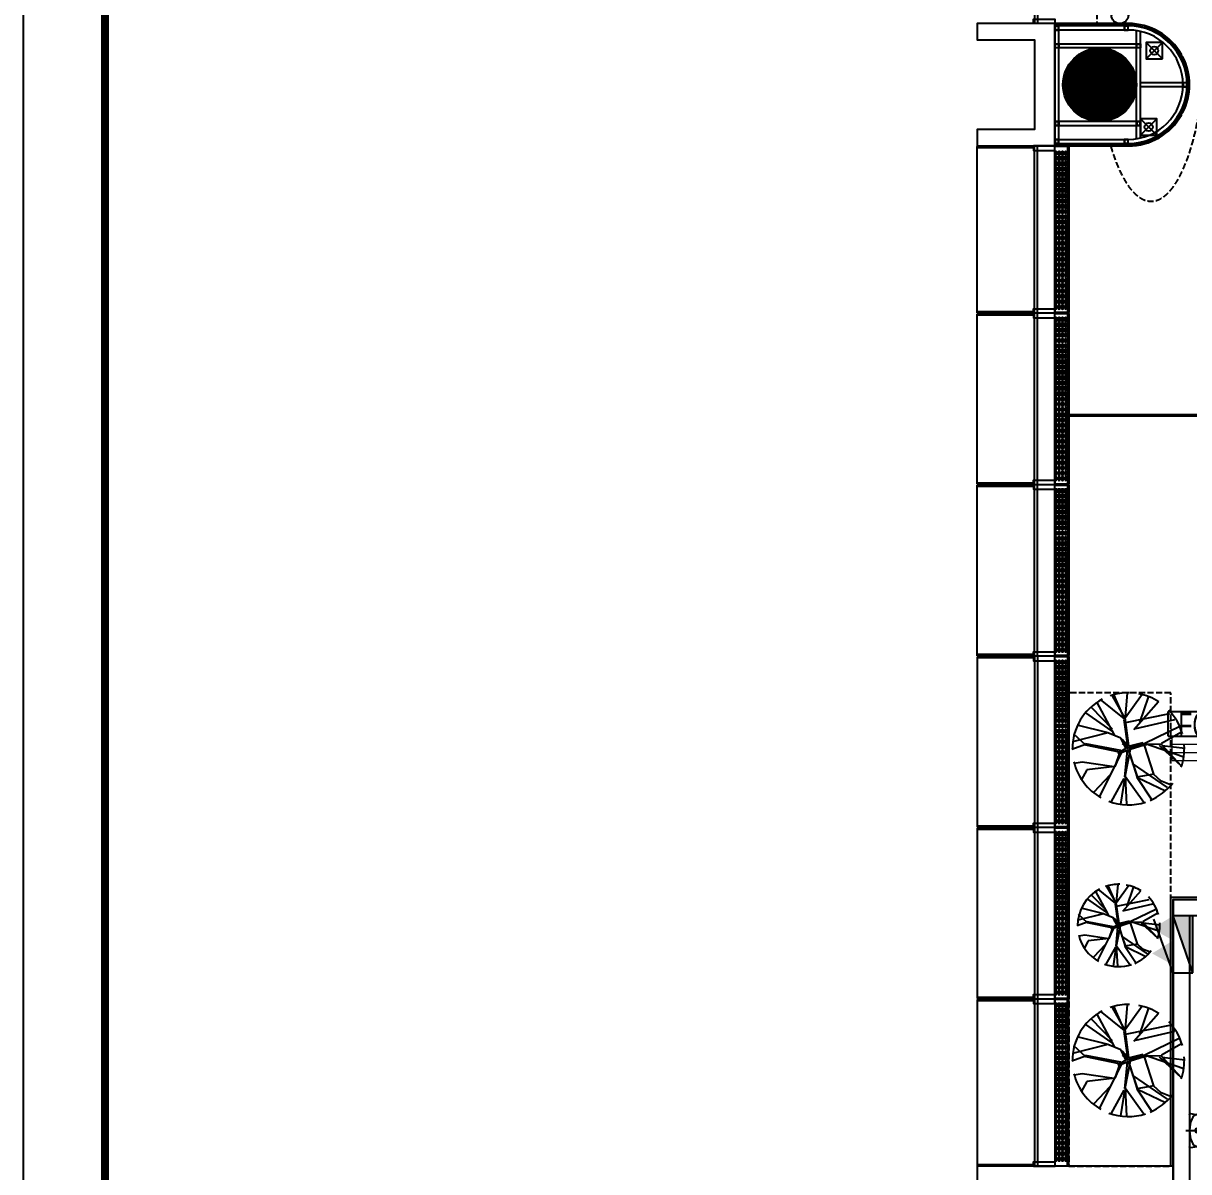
# Model space of a CAD drawing. Extents: x -284868 to 304789, y -137694 to 137894.
# Drawn here: x -91347 to -77067, y -112652 to -98586 of the extents above; entities that cross this region are included whole.
import ezdxf
from ezdxf.enums import TextEntityAlignment as Align

# ---------------------------------------------------------------- set-up
doc = ezdxf.new("R2010")
doc.units = 0
doc.linetypes.add('DASH', pattern=[0.35, 0.25, -0.1])
doc.layers.get('0').update_dxf_attribs({"linetype": 'CONTINUOUS'})
for name, color, linetype in [('0-墙', 4, 'CONTINUOUS'), ('0-底图', 251, 'CONTINUOUS'), ('0-建筑外轮廓', 8, 'CONTINUOUS'), ('0-建筑柱体', 251, 'CONTINUOUS'), ('0-消防栓(给排水)', 9, 'CONTINUOUS'), ('0-窗', 11, 'CONTINUOUS'), ('EM-强电', 220, 'CONTINUOUS'), ('EQUIP-照明', 3, 'CONTINUOUS'), ('F-地漏', 8, 'CONTINUOUS'), ('M-EQ-AC', 1, 'CONTINUOUS'), ('P-完成面', 42, 'CONTINUOUS'), ('P-平面家具', 3, 'CONTINUOUS'), ('P-平面植物', 251, 'CONTINUOUS'), ('TEL_TITLE', 7, 'CONTINUOUS'), ('WIRE-照明', 130, 'CONTINUOUS')]:
    doc.layers.add(name, color=color, linetype=linetype)
doc.layers.add('M-D-AC-DF', color=2, linetype='CONTINUOUS', lineweight=20)
doc.styles.add('L1', font='haiwenrs.shx', dxfattribs={"width": 0.7, "bigfont": 'haiwenhz.shx'})
doc.styles.get("Standard").update_dxf_attribs({"font": 'GBENOR', "bigfont": 'GBCBIG'})

# ---------------------------------------------------------------- blocks, each defined once
blk = doc.blocks.new('*U374')
at = {"ltscale": 10}
for p, q in [((0, 327), (0, -496)), ((-208, 269), (-194, 185)), ((-198, 280), (198, 280)), ((-166, 145), (-175, -11)), ((166, 145), (175, -11)), ((208, 269), (194, 185)), ((-100, 40), (100, 40)), ((0, 26), (0, -64)), ((-175, -12), (-175, -351)), ((-72, -19), (72, -19)), ((-44, -19), (44, -19)), ((175, -12), (175, -351))]:
    blk.add_line(p, q, dxfattribs=at)
for p, q in [((-375, 280), (375, 280)), ((-175, -351), (-175, -385)), ((0, -440), (-60, -440)), ((0, -440), (60, -440))]:
    blk.add_line(p, q)
for points in [[(-175, -385, 10, 0, 0), (-175, -297, 10, 10, 0)], [(175, -385, 10, 0, 0), (175, -297, 10, 10, 0)]]:
    blk.add_lwpolyline(points, format="xyseb")
blk.add_circle((0, 191), 22.8, dxfattribs=at)
for centre, start, end in [((-198, 270), 90, 184.8886), ((198, 270), 355.1114, 90)]:
    blk.add_arc(centre, 10.4, start, end, dxfattribs=at)
at = {"ltscale": 10, "extrusion": (0, 0, -1)}
for centre, major_axis, ratio, start_param, end_param in [((0, 191), (195, 0), 0.456392, 3.141593, 6.283185), ((1, -12), (-175, 3), 0.369842, 2.169272, 3.218057)]:
    blk.add_ellipse(centre, major_axis=major_axis, ratio=ratio, start_param=start_param, end_param=end_param, dxfattribs=at)
at = {"ltscale": 10}
for centre, major_axis, ratio, start_param, end_param in [((0, 191), (195, 0), 0.456392, 3.141593, 6.283185), ((-1, -12), (175, 3), 0.369842, 2.169272, 3.218057), ((0, -351), (-175, 0), 0.507463, 0, 3.141593)]:
    blk.add_ellipse(centre, major_axis=major_axis, ratio=ratio, start_param=start_param, end_param=end_param, dxfattribs=at)
blk = doc.blocks.new('DDDDDDDGFDSG')
for p, q in [((419611, 11359), (421511, 11359)), ((419611, 11359), (419611, 9859)), ((419611, 9859), (419611, 6959))]:
    blk.add_line(p, q)
at = {"extrusion": (1.26589e-20, 2.62113e-23, -1), "zscale": -1, "rotation": 270.0013358376322}
blk.add_blockref('*U374', (-420091, 8530), dxfattribs=at)
blk = doc.blocks.new('_YZH')
at = {"const_width": 0.5}
blk.add_lwpolyline([(-0.25, 0, 1), (0.25, 0, 1)], format="xyb", close=True, dxfattribs=at)
at = {"color": 4}
blk.add_circle((0, 0), 0.5, dxfattribs=at)
blk = doc.blocks.new('sgASGHHHH')
at = {"xscale": 900, "yscale": 900, "zscale": 900}
blk.add_blockref('_YZH', (-119846, -917674), dxfattribs=at)
blk = doc.blocks.new('A$C3B8026B3')
for p, q in [((950, 17455), (950, 19395)), ((950, 15355), (950, 17345)), ((950, 13255), (950, 15245)), ((950, 13145), (950, 11155)), ((950, 11045), (950, 9055)), ((950, 8945), (950, 7005))]:
    blk.add_line(p, q)
for points in [[(700, 23000), (700, 20950)], [(738, 23000), (738, 20950)], [(0, 17406), (0, 19444)], [(700, 17400), (700, 19450)], [(738, 17400), (738, 19450)], [(0, 15306), (0, 17394)], [(700, 15300), (700, 17400)], [(738, 15300), (738, 17400)], [(0, 13206), (0, 15294)], [(700, 13200), (700, 15300)], [(738, 13200), (738, 15300)], [(0, 13194), (0, 11106)], [(700, 13200), (700, 11100)], [(738, 13200), (738, 11100)], [(0, 11094), (0, 9006)], [(700, 11100), (700, 9000)], [(738, 11100), (738, 9000)], [(700, 9000), (700, 6950)], [(738, 9000), (738, 6950)], [(0, 8994), (0, 6956)]]:
    blk.add_lwpolyline(points)
for points in [[(688, 20950), (688, 21005), (950, 21005), (950, 20950)], [(688, 19450), (688, 19395), (950, 19395), (950, 19450)], [(688, 17400), (688, 17455), (950, 17455), (950, 17400)], [(688, 17400), (688, 17345), (950, 17345), (950, 17400)], [(688, 15300), (688, 15355), (950, 15355), (950, 15300)], [(688, 15300), (688, 15245), (950, 15245), (950, 15300)], [(688, 13200), (688, 13255), (950, 13255), (950, 13200)], [(688, 13200), (688, 13145), (950, 13145), (950, 13200)], [(688, 11100), (688, 11155), (950, 11155), (950, 11100)], [(688, 11100), (688, 11045), (950, 11045), (950, 11100)], [(688, 9000), (688, 9055), (950, 9055), (950, 9000)], [(688, 9000), (688, 8945), (950, 8945), (950, 9000)], [(688, 6950), (688, 7005), (950, 7005), (950, 6950)]]:
    blk.add_lwpolyline(points, close=True)
at = {"elevation": 0}
for points in [[(0, 19444), (688, 19444), (688, 19429), (0, 19429)], [(0, 17406), (688, 17406), (688, 17420), (0, 17420)], [(0, 17394), (688, 17394), (688, 17379), (0, 17379)], [(0, 15306), (688, 15306), (688, 15320), (0, 15320)], [(0, 15294), (688, 15294), (688, 15279), (0, 15279)], [(0, 13206), (688, 13206), (688, 13220), (0, 13220)], [(0, 13194), (688, 13194), (688, 13179), (0, 13179)], [(0, 11106), (688, 11106), (688, 11120), (0, 11120)], [(0, 11094), (688, 11094), (688, 11079), (0, 11079)], [(0, 9006), (688, 9006), (688, 9020), (0, 9020)], [(0, 8994), (688, 8994), (688, 8979), (0, 8979)], [(0, 6956), (688, 6956), (688, 6970), (0, 6970)]]:
    blk.add_lwpolyline(points, dxfattribs=at)
blk = doc.blocks.new('LT-BLK-20221201170113', base_point=(81437, -6379))
for p, q in [((79349, -6219, 0), (81437, -6219)), ((79349, -6221, 0), (81437, -6221))]:
    blk.add_line(p, q)
blk.add_lwpolyline([(79349, -6208), (81437, -6208), (81437, -6379), (79349, -6379)], close=True)
for points in [[(79403, -6235), (79433, -6235, -1), (79433, -6255), (79403, -6255, -0.999999)], [(79403, -6274), (79433, -6274, -1), (79433, -6294), (79403, -6294, -0.999999)], [(79468, -6235), (79498, -6235, -1), (79498, -6255), (79468, -6255, -0.999999)], [(79468, -6274), (79498, -6274, -1), (79498, -6294), (79468, -6294, -0.999999)], [(79533, -6235), (79563, -6235, -1), (79563, -6255), (79533, -6255, -0.999999)], [(79533, -6274), (79563, -6274, -1), (79563, -6294), (79533, -6294, -0.999999)], [(79598, -6235), (79628, -6235, -1), (79628, -6255), (79598, -6255, -0.999999)], [(79598, -6274), (79628, -6274, -1), (79628, -6294), (79598, -6294, -0.999999)], [(79663, -6235), (79693, -6235, -1), (79693, -6255), (79663, -6255, -0.999999)], [(79663, -6274), (79693, -6274, -1), (79693, -6294), (79663, -6294, -0.999999)], [(79728, -6235), (79758, -6235, -1), (79758, -6255), (79728, -6255, -0.999999)], [(79728, -6274), (79758, -6274, -1), (79758, -6294), (79728, -6294, -0.999999)], [(79793, -6235), (79823, -6235, -1), (79823, -6255), (79793, -6255, -0.999999)], [(79793, -6274), (79823, -6274, -1), (79823, -6294), (79793, -6294, -0.999999)], [(79858, -6235), (79888, -6235, -1), (79888, -6255), (79858, -6255, -0.999999)], [(79858, -6274), (79888, -6274, -1), (79888, -6294), (79858, -6294, -0.999999)], [(79923, -6235), (79953, -6235, -1), (79953, -6255), (79923, -6255, -0.999999)], [(79923, -6274), (79953, -6274, -1), (79953, -6294), (79923, -6294, -0.999999)], [(79988, -6235), (80018, -6235, -1), (80018, -6255), (79988, -6255, -0.999999)], [(79988, -6274), (80018, -6274, -1), (80018, -6294), (79988, -6294, -0.999999)], [(80053, -6235), (80083, -6235, -1), (80083, -6255), (80053, -6255, -0.999999)], [(80053, -6274), (80083, -6274, -1), (80083, -6294), (80053, -6294, -0.999999)], [(80118, -6235), (80148, -6235, -1), (80148, -6255), (80118, -6255, -0.999999)], [(80118, -6274), (80148, -6274, -1), (80148, -6294), (80118, -6294, -0.999999)], [(80183, -6235), (80213, -6235, -1), (80213, -6255), (80183, -6255, -0.999999)], [(80183, -6274), (80213, -6274, -1), (80213, -6294), (80183, -6294, -0.999999)], [(80248, -6235), (80278, -6235, -1), (80278, -6255), (80248, -6255, -0.999999)], [(80248, -6274), (80278, -6274, -1), (80278, -6294), (80248, -6294, -0.999999)], [(80313, -6235), (80343, -6235, -1), (80343, -6255), (80313, -6255, -0.999999)], [(80313, -6274), (80343, -6274, -1), (80343, -6294), (80313, -6294, -0.999999)], [(80408, -6235), (80378, -6235, 1), (80378, -6255), (80408, -6255, 0.999999)], [(80408, -6274), (80378, -6274, 1), (80378, -6294), (80408, -6294, 0.999999)], [(80473, -6235), (80443, -6235, 1), (80443, -6255), (80473, -6255, 0.999999)], [(80473, -6274), (80443, -6274, 1), (80443, -6294), (80473, -6294, 0.999999)], [(80538, -6235), (80508, -6235, 1), (80508, -6255), (80538, -6255, 0.999999)], [(80538, -6274), (80508, -6274, 1), (80508, -6294), (80538, -6294, 0.999999)], [(80603, -6235), (80573, -6235, 1), (80573, -6255), (80603, -6255, 0.999999)], [(80603, -6274), (80573, -6274, 1), (80573, -6294), (80603, -6294, 0.999999)], [(80668, -6235), (80638, -6235, 1), (80638, -6255), (80668, -6255, 0.999999)], [(80668, -6274), (80638, -6274, 1), (80638, -6294), (80668, -6294, 0.999999)], [(80733, -6235), (80703, -6235, 1), (80703, -6255), (80733, -6255, 0.999999)], [(80733, -6274), (80703, -6274, 1), (80703, -6294), (80733, -6294, 0.999999)], [(80798, -6235), (80768, -6235, 1), (80768, -6255), (80798, -6255, 0.999999)], [(80798, -6274), (80768, -6274, 1), (80768, -6294), (80798, -6294, 0.999999)], [(80863, -6235), (80833, -6235, 1), (80833, -6255), (80863, -6255, 0.999999)], [(80863, -6274), (80833, -6274, 1), (80833, -6294), (80863, -6294, 0.999999)], [(80928, -6235), (80898, -6235, 1), (80898, -6255), (80928, -6255, 0.999999)], [(80928, -6274), (80898, -6274, 1), (80898, -6294), (80928, -6294, 0.999999)], [(80993, -6235), (80963, -6235, 1), (80963, -6255), (80993, -6255, 0.999999)], [(80993, -6274), (80963, -6274, 1), (80963, -6294), (80993, -6294, 0.999999)], [(81058, -6235), (81028, -6235, 1), (81028, -6255), (81058, -6255, 0.999999)], [(81058, -6274), (81028, -6274, 1), (81028, -6294), (81058, -6294, 0.999999)], [(81123, -6235), (81093, -6235, 1), (81093, -6255), (81123, -6255, 0.999999)], [(81123, -6274), (81093, -6274, 1), (81093, -6294), (81123, -6294, 0.999999)], [(81188, -6235), (81158, -6235, 1), (81158, -6255), (81188, -6255, 0.999999)], [(81188, -6274), (81158, -6274, 1), (81158, -6294), (81188, -6294, 0.999999)], [(81253, -6235), (81223, -6235, 1), (81223, -6255), (81253, -6255, 0.999999)], [(81253, -6274), (81223, -6274, 1), (81223, -6294), (81253, -6294, 0.999999)], [(81318, -6235), (81288, -6235, 1), (81288, -6255), (81318, -6255, 0.999999)], [(81318, -6274), (81288, -6274, 1), (81288, -6294), (81318, -6294, 0.999999)], [(81383, -6235), (81353, -6235, 1), (81353, -6255), (81383, -6255, 0.999999)], [(81383, -6274), (81353, -6274, 1), (81353, -6294), (81383, -6294, 0.999999)], [(79403, -6314), (79433, -6314, -1), (79433, -6334), (79403, -6334, -0.999999)], [(79403, -6353), (79433, -6353, -1), (79433, -6373), (79403, -6373, -0.999999)], [(79468, -6314), (79498, -6314, -1), (79498, -6334), (79468, -6334, -0.999999)], [(79468, -6353), (79498, -6353, -1), (79498, -6373), (79468, -6373, -0.999999)], [(79533, -6314), (79563, -6314, -1), (79563, -6334), (79533, -6334, -0.999999)], [(79533, -6353), (79563, -6353, -1), (79563, -6373), (79533, -6373, -0.999999)], [(79598, -6314), (79628, -6314, -1), (79628, -6334), (79598, -6334, -0.999999)], [(79598, -6353), (79628, -6353, -1), (79628, -6373), (79598, -6373, -0.999999)], [(79663, -6314), (79693, -6314, -1), (79693, -6334), (79663, -6334, -0.999999)], [(79663, -6353), (79693, -6353, -1), (79693, -6373), (79663, -6373, -0.999999)], [(79728, -6314), (79758, -6314, -1), (79758, -6334), (79728, -6334, -0.999999)], [(79728, -6353), (79758, -6353, -1), (79758, -6373), (79728, -6373, -0.999999)], [(79793, -6314), (79823, -6314, -1), (79823, -6334), (79793, -6334, -0.999999)], [(79793, -6353), (79823, -6353, -1), (79823, -6373), (79793, -6373, -0.999999)], [(79858, -6314), (79888, -6314, -1), (79888, -6334), (79858, -6334, -0.999999)], [(79858, -6353), (79888, -6353, -1), (79888, -6373), (79858, -6373, -0.999999)], [(79923, -6314), (79953, -6314, -1), (79953, -6334), (79923, -6334, -0.999999)], [(79923, -6353), (79953, -6353, -1), (79953, -6373), (79923, -6373, -0.999999)], [(79988, -6314), (80018, -6314, -1), (80018, -6334), (79988, -6334, -0.999999)], [(79988, -6353), (80018, -6353, -1), (80018, -6373), (79988, -6373, -0.999999)], [(80053, -6314), (80083, -6314, -1), (80083, -6334), (80053, -6334, -0.999999)], [(80053, -6353), (80083, -6353, -1), (80083, -6373), (80053, -6373, -0.999999)], [(80118, -6314), (80148, -6314, -1), (80148, -6334), (80118, -6334, -0.999999)], [(80118, -6353), (80148, -6353, -1), (80148, -6373), (80118, -6373, -0.999999)], [(80183, -6314), (80213, -6314, -1), (80213, -6334), (80183, -6334, -0.999999)], [(80183, -6353), (80213, -6353, -1), (80213, -6373), (80183, -6373, -0.999999)], [(80248, -6314), (80278, -6314, -1), (80278, -6334), (80248, -6334, -0.999999)], [(80248, -6353), (80278, -6353, -1), (80278, -6373), (80248, -6373, -0.999999)], [(80313, -6314), (80343, -6314, -1), (80343, -6334), (80313, -6334, -0.999999)], [(80313, -6353), (80343, -6353, -1), (80343, -6373), (80313, -6373, -0.999999)], [(80408, -6314), (80378, -6314, 1), (80378, -6334), (80408, -6334, 0.999999)], [(80408, -6353), (80378, -6353, 1), (80378, -6373), (80408, -6373, 0.999999)], [(80473, -6314), (80443, -6314, 1), (80443, -6334), (80473, -6334, 0.999999)], [(80473, -6353), (80443, -6353, 1), (80443, -6373), (80473, -6373, 0.999999)], [(80538, -6314), (80508, -6314, 1), (80508, -6334), (80538, -6334, 0.999999)], [(80538, -6353), (80508, -6353, 1), (80508, -6373), (80538, -6373, 0.999999)], [(80603, -6314), (80573, -6314, 1), (80573, -6334), (80603, -6334, 0.999999)], [(80603, -6353), (80573, -6353, 1), (80573, -6373), (80603, -6373, 0.999999)], [(80668, -6314), (80638, -6314, 1), (80638, -6334), (80668, -6334, 0.999999)], [(80668, -6353), (80638, -6353, 1), (80638, -6373), (80668, -6373, 0.999999)], [(80733, -6314), (80703, -6314, 1), (80703, -6334), (80733, -6334, 0.999999)], [(80733, -6353), (80703, -6353, 1), (80703, -6373), (80733, -6373, 0.999999)], [(80798, -6314), (80768, -6314, 1), (80768, -6334), (80798, -6334, 0.999999)], [(80798, -6353), (80768, -6353, 1), (80768, -6373), (80798, -6373, 0.999999)], [(80863, -6314), (80833, -6314, 1), (80833, -6334), (80863, -6334, 0.999999)], [(80863, -6353), (80833, -6353, 1), (80833, -6373), (80863, -6373, 0.999999)], [(80928, -6314), (80898, -6314, 1), (80898, -6334), (80928, -6334, 0.999999)], [(80928, -6353), (80898, -6353, 1), (80898, -6373), (80928, -6373, 0.999999)], [(80993, -6314), (80963, -6314, 1), (80963, -6334), (80993, -6334, 0.999999)], [(80993, -6353), (80963, -6353, 1), (80963, -6373), (80993, -6373, 0.999999)], [(81058, -6314), (81028, -6314, 1), (81028, -6334), (81058, -6334, 0.999999)], [(81058, -6353), (81028, -6353, 1), (81028, -6373), (81058, -6373, 0.999999)], [(81123, -6314), (81093, -6314, 1), (81093, -6334), (81123, -6334, 0.999999)], [(81123, -6353), (81093, -6353, 1), (81093, -6373), (81123, -6373, 0.999999)], [(81188, -6314), (81158, -6314, 1), (81158, -6334), (81188, -6334, 0.999999)], [(81188, -6353), (81158, -6353, 1), (81158, -6373), (81188, -6373, 0.999999)], [(81253, -6314), (81223, -6314, 1), (81223, -6334), (81253, -6334, 0.999999)], [(81253, -6353), (81223, -6353, 1), (81223, -6373), (81253, -6373, 0.999999)], [(81318, -6314), (81288, -6314, 1), (81288, -6334), (81318, -6334, 0.999999)], [(81318, -6353), (81288, -6353, 1), (81288, -6373), (81318, -6373, 0.999999)], [(81383, -6314), (81353, -6314, 1), (81353, -6334), (81383, -6334, 0.999999)], [(81383, -6353), (81353, -6353, 1), (81353, -6373), (81383, -6373, 0.999999)]]:
    blk.add_lwpolyline(points, format="xyb", close=True)
blk = doc.blocks.new('A$C678165FB')
for p, q in [((-36643, 17794, 0), (-36643, 15756)), ((-36640, 17794, 0), (-36640, 15756)), ((-36643, 5306, 0), (-36643, 7344)), ((-36640, 5306, 0), (-36640, 7344))]:
    blk.add_line(p, q)
for points in [[(-36630, 17794), (-36630, 15756), (-36801, 15756), (-36801, 17794)], [(-36630, 5306), (-36630, 7344), (-36801, 7344), (-36801, 5306)]]:
    blk.add_lwpolyline(points, close=True)
for points in [[(-36775, 17725), (-36775, 17695, -1), (-36795, 17695), (-36795, 17725, -0.999999)], [(-36736, 17725), (-36736, 17695, -1), (-36756, 17695), (-36756, 17725, -0.999999)], [(-36696, 17725), (-36696, 17695, -1), (-36716, 17695), (-36716, 17725, -0.999999)], [(-36657, 17725), (-36657, 17695, -1), (-36677, 17695), (-36677, 17725, -0.999999)], [(-36775, 17660), (-36775, 17630, -1), (-36795, 17630), (-36795, 17660, -0.999999)], [(-36775, 17595), (-36775, 17565, -1), (-36795, 17565), (-36795, 17595, -0.999999)], [(-36736, 17660), (-36736, 17630, -1), (-36756, 17630), (-36756, 17660, -0.999999)], [(-36736, 17595), (-36736, 17565, -1), (-36756, 17565), (-36756, 17595, -0.999999)], [(-36696, 17660), (-36696, 17630, -1), (-36716, 17630), (-36716, 17660, -0.999999)], [(-36696, 17595), (-36696, 17565, -1), (-36716, 17565), (-36716, 17595, -0.999999)], [(-36657, 17660), (-36657, 17630, -1), (-36677, 17630), (-36677, 17660, -0.999999)], [(-36657, 17595), (-36657, 17565, -1), (-36677, 17565), (-36677, 17595, -0.999999)], [(-36775, 17530), (-36775, 17500, -1), (-36795, 17500), (-36795, 17530, -0.999999)], [(-36775, 17465), (-36775, 17435, -1), (-36795, 17435), (-36795, 17465, -0.999999)], [(-36736, 17530), (-36736, 17500, -1), (-36756, 17500), (-36756, 17530, -0.999999)], [(-36736, 17465), (-36736, 17435, -1), (-36756, 17435), (-36756, 17465, -0.999999)], [(-36696, 17530), (-36696, 17500, -1), (-36716, 17500), (-36716, 17530, -0.999999)], [(-36696, 17465), (-36696, 17435, -1), (-36716, 17435), (-36716, 17465, -0.999999)], [(-36657, 17530), (-36657, 17500, -1), (-36677, 17500), (-36677, 17530, -0.999999)], [(-36657, 17465), (-36657, 17435, -1), (-36677, 17435), (-36677, 17465, -0.999999)], [(-36775, 17400), (-36775, 17370, -1), (-36795, 17370), (-36795, 17400, -0.999999)], [(-36775, 17335), (-36775, 17305, -1), (-36795, 17305), (-36795, 17335, -0.999999)], [(-36775, 17270), (-36775, 17240, -1), (-36795, 17240), (-36795, 17270, -0.999999)], [(-36736, 17400), (-36736, 17370, -1), (-36756, 17370), (-36756, 17400, -0.999999)], [(-36736, 17335), (-36736, 17305, -1), (-36756, 17305), (-36756, 17335, -0.999999)], [(-36736, 17270), (-36736, 17240, -1), (-36756, 17240), (-36756, 17270, -0.999999)], [(-36696, 17400), (-36696, 17370, -1), (-36716, 17370), (-36716, 17400, -0.999999)], [(-36696, 17335), (-36696, 17305, -1), (-36716, 17305), (-36716, 17335, -0.999999)], [(-36696, 17270), (-36696, 17240, -1), (-36716, 17240), (-36716, 17270, -0.999999)], [(-36657, 17400), (-36657, 17370, -1), (-36677, 17370), (-36677, 17400, -0.999999)], [(-36657, 17335), (-36657, 17305, -1), (-36677, 17305), (-36677, 17335, -0.999999)], [(-36657, 17270), (-36657, 17240, -1), (-36677, 17240), (-36677, 17270, -0.999999)], [(-36775, 17205), (-36775, 17175, -1), (-36795, 17175), (-36795, 17205, -0.999999)], [(-36775, 17140), (-36775, 17110, -1), (-36795, 17110), (-36795, 17140, -0.999999)], [(-36736, 17205), (-36736, 17175, -1), (-36756, 17175), (-36756, 17205, -0.999999)], [(-36736, 17140), (-36736, 17110, -1), (-36756, 17110), (-36756, 17140, -0.999999)], [(-36696, 17205), (-36696, 17175, -1), (-36716, 17175), (-36716, 17205, -0.999999)], [(-36696, 17140), (-36696, 17110, -1), (-36716, 17110), (-36716, 17140, -0.999999)], [(-36657, 17205), (-36657, 17175, -1), (-36677, 17175), (-36677, 17205, -0.999999)], [(-36657, 17140), (-36657, 17110, -1), (-36677, 17110), (-36677, 17140, -0.999999)], [(-36775, 17075), (-36775, 17045, -1), (-36795, 17045), (-36795, 17075, -0.999999)], [(-36775, 17010), (-36775, 16980, -1), (-36795, 16980), (-36795, 17010, -0.999999)], [(-36736, 17075), (-36736, 17045, -1), (-36756, 17045), (-36756, 17075, -0.999999)], [(-36736, 17010), (-36736, 16980, -1), (-36756, 16980), (-36756, 17010, -0.999999)], [(-36696, 17075), (-36696, 17045, -1), (-36716, 17045), (-36716, 17075, -0.999999)], [(-36696, 17010), (-36696, 16980, -1), (-36716, 16980), (-36716, 17010, -0.999999)], [(-36657, 17075), (-36657, 17045, -1), (-36677, 17045), (-36677, 17075, -0.999999)], [(-36657, 17010), (-36657, 16980, -1), (-36677, 16980), (-36677, 17010, -0.999999)], [(-36775, 16945), (-36775, 16915, -1), (-36795, 16915), (-36795, 16945, -0.999999)], [(-36775, 16880), (-36775, 16850, -1), (-36795, 16850), (-36795, 16880, -0.999999)], [(-36736, 16945), (-36736, 16915, -1), (-36756, 16915), (-36756, 16945, -0.999999)], [(-36736, 16880), (-36736, 16850, -1), (-36756, 16850), (-36756, 16880, -0.999999)], [(-36696, 16945), (-36696, 16915, -1), (-36716, 16915), (-36716, 16945, -0.999999)], [(-36696, 16880), (-36696, 16850, -1), (-36716, 16850), (-36716, 16880, -0.999999)], [(-36657, 16945), (-36657, 16915, -1), (-36677, 16915), (-36677, 16945, -0.999999)], [(-36657, 16880), (-36657, 16850, -1), (-36677, 16850), (-36677, 16880, -0.999999)], [(-36775, 16785), (-36775, 16815, 1), (-36795, 16815), (-36795, 16785, 0.999999)], [(-36775, 16720), (-36775, 16750, 1), (-36795, 16750), (-36795, 16720, 0.999999)], [(-36736, 16785), (-36736, 16815, 1), (-36756, 16815), (-36756, 16785, 0.999999)], [(-36736, 16720), (-36736, 16750, 1), (-36756, 16750), (-36756, 16720, 0.999999)], [(-36696, 16785), (-36696, 16815, 1), (-36716, 16815), (-36716, 16785, 0.999999)], [(-36696, 16720), (-36696, 16750, 1), (-36716, 16750), (-36716, 16720, 0.999999)], [(-36657, 16785), (-36657, 16815, 1), (-36677, 16815), (-36677, 16785, 0.999999)], [(-36657, 16720), (-36657, 16750, 1), (-36677, 16750), (-36677, 16720, 0.999999)], [(-36775, 16655), (-36775, 16685, 1), (-36795, 16685), (-36795, 16655, 0.999999)], [(-36775, 16590), (-36775, 16620, 1), (-36795, 16620), (-36795, 16590, 0.999999)], [(-36736, 16655), (-36736, 16685, 1), (-36756, 16685), (-36756, 16655, 0.999999)], [(-36736, 16590), (-36736, 16620, 1), (-36756, 16620), (-36756, 16590, 0.999999)], [(-36696, 16655), (-36696, 16685, 1), (-36716, 16685), (-36716, 16655, 0.999999)], [(-36696, 16590), (-36696, 16620, 1), (-36716, 16620), (-36716, 16590, 0.999999)], [(-36657, 16655), (-36657, 16685, 1), (-36677, 16685), (-36677, 16655, 0.999999)], [(-36657, 16590), (-36657, 16620, 1), (-36677, 16620), (-36677, 16590, 0.999999)], [(-36775, 16525), (-36775, 16555, 1), (-36795, 16555), (-36795, 16525, 0.999999)], [(-36775, 16460), (-36775, 16490, 1), (-36795, 16490), (-36795, 16460, 0.999999)], [(-36775, 16395), (-36775, 16425, 1), (-36795, 16425), (-36795, 16395, 0.999999)], [(-36736, 16525), (-36736, 16555, 1), (-36756, 16555), (-36756, 16525, 0.999999)], [(-36736, 16460), (-36736, 16490, 1), (-36756, 16490), (-36756, 16460, 0.999999)], [(-36736, 16395), (-36736, 16425, 1), (-36756, 16425), (-36756, 16395, 0.999999)], [(-36696, 16525), (-36696, 16555, 1), (-36716, 16555), (-36716, 16525, 0.999999)], [(-36696, 16460), (-36696, 16490, 1), (-36716, 16490), (-36716, 16460, 0.999999)], [(-36696, 16395), (-36696, 16425, 1), (-36716, 16425), (-36716, 16395, 0.999999)], [(-36657, 16525), (-36657, 16555, 1), (-36677, 16555), (-36677, 16525, 0.999999)], [(-36657, 16460), (-36657, 16490, 1), (-36677, 16490), (-36677, 16460, 0.999999)], [(-36657, 16395), (-36657, 16425, 1), (-36677, 16425), (-36677, 16395, 0.999999)], [(-36775, 16330), (-36775, 16360, 1), (-36795, 16360), (-36795, 16330, 0.999999)], [(-36775, 16265), (-36775, 16295, 1), (-36795, 16295), (-36795, 16265, 0.999999)], [(-36736, 16330), (-36736, 16360, 1), (-36756, 16360), (-36756, 16330, 0.999999)], [(-36736, 16265), (-36736, 16295, 1), (-36756, 16295), (-36756, 16265, 0.999999)], [(-36696, 16330), (-36696, 16360, 1), (-36716, 16360), (-36716, 16330, 0.999999)], [(-36696, 16265), (-36696, 16295, 1), (-36716, 16295), (-36716, 16265, 0.999999)], [(-36657, 16330), (-36657, 16360, 1), (-36677, 16360), (-36677, 16330, 0.999999)], [(-36657, 16265), (-36657, 16295, 1), (-36677, 16295), (-36677, 16265, 0.999999)], [(-36775, 16200), (-36775, 16230, 1), (-36795, 16230), (-36795, 16200, 0.999999)], [(-36775, 16135), (-36775, 16165, 1), (-36795, 16165), (-36795, 16135, 0.999999)], [(-36736, 16200), (-36736, 16230, 1), (-36756, 16230), (-36756, 16200, 0.999999)], [(-36736, 16135), (-36736, 16165, 1), (-36756, 16165), (-36756, 16135, 0.999999)], [(-36696, 16200), (-36696, 16230, 1), (-36716, 16230), (-36716, 16200, 0.999999)], [(-36696, 16135), (-36696, 16165, 1), (-36716, 16165), (-36716, 16135, 0.999999)], [(-36657, 16200), (-36657, 16230, 1), (-36677, 16230), (-36677, 16200, 0.999999)], [(-36657, 16135), (-36657, 16165, 1), (-36677, 16165), (-36677, 16135, 0.999999)], [(-36775, 16070), (-36775, 16100, 1), (-36795, 16100), (-36795, 16070, 0.999999)], [(-36775, 16005), (-36775, 16035, 1), (-36795, 16035), (-36795, 16005, 0.999999)], [(-36736, 16070), (-36736, 16100, 1), (-36756, 16100), (-36756, 16070, 0.999999)], [(-36736, 16005), (-36736, 16035, 1), (-36756, 16035), (-36756, 16005, 0.999999)], [(-36696, 16070), (-36696, 16100, 1), (-36716, 16100), (-36716, 16070, 0.999999)], [(-36696, 16005), (-36696, 16035, 1), (-36716, 16035), (-36716, 16005, 0.999999)], [(-36657, 16070), (-36657, 16100, 1), (-36677, 16100), (-36677, 16070, 0.999999)], [(-36657, 16005), (-36657, 16035, 1), (-36677, 16035), (-36677, 16005, 0.999999)], [(-36775, 15940), (-36775, 15970, 1), (-36795, 15970), (-36795, 15940, 0.999999)], [(-36775, 15875), (-36775, 15905, 1), (-36795, 15905), (-36795, 15875, 0.999999)], [(-36736, 15940), (-36736, 15970, 1), (-36756, 15970), (-36756, 15940, 0.999999)], [(-36736, 15875), (-36736, 15905, 1), (-36756, 15905), (-36756, 15875, 0.999999)], [(-36696, 15940), (-36696, 15970, 1), (-36716, 15970), (-36716, 15940, 0.999999)], [(-36696, 15875), (-36696, 15905, 1), (-36716, 15905), (-36716, 15875, 0.999999)], [(-36657, 15940), (-36657, 15970, 1), (-36677, 15970), (-36677, 15940, 0.999999)], [(-36657, 15875), (-36657, 15905, 1), (-36677, 15905), (-36677, 15875, 0.999999)], [(-36775, 15810), (-36775, 15840, 1), (-36795, 15840), (-36795, 15810, 0.999999)], [(-36736, 15810), (-36736, 15840, 1), (-36756, 15840), (-36756, 15810, 0.999999)], [(-36696, 15810), (-36696, 15840, 1), (-36716, 15840), (-36716, 15810, 0.999999)], [(-36657, 15810), (-36657, 15840, 1), (-36677, 15840), (-36677, 15810, 0.999999)], [(-36775, 7290), (-36775, 7260, -1), (-36795, 7260), (-36795, 7290, -0.999999)], [(-36736, 7290), (-36736, 7260, -1), (-36756, 7260), (-36756, 7290, -0.999999)], [(-36696, 7290), (-36696, 7260, -1), (-36716, 7260), (-36716, 7290, -0.999999)], [(-36657, 7290), (-36657, 7260, -1), (-36677, 7260), (-36677, 7290, -0.999999)], [(-36775, 7225), (-36775, 7195, -1), (-36795, 7195), (-36795, 7225, -0.999999)], [(-36775, 7160), (-36775, 7130, -1), (-36795, 7130), (-36795, 7160, -0.999999)], [(-36736, 7225), (-36736, 7195, -1), (-36756, 7195), (-36756, 7225, -0.999999)], [(-36736, 7160), (-36736, 7130, -1), (-36756, 7130), (-36756, 7160, -0.999999)], [(-36696, 7225), (-36696, 7195, -1), (-36716, 7195), (-36716, 7225, -0.999999)], [(-36696, 7160), (-36696, 7130, -1), (-36716, 7130), (-36716, 7160, -0.999999)], [(-36657, 7225), (-36657, 7195, -1), (-36677, 7195), (-36677, 7225, -0.999999)], [(-36657, 7160), (-36657, 7130, -1), (-36677, 7130), (-36677, 7160, -0.999999)], [(-36775, 7095), (-36775, 7065, -1), (-36795, 7065), (-36795, 7095, -0.999999)], [(-36775, 7030), (-36775, 7000, -1), (-36795, 7000), (-36795, 7030, -0.999999)], [(-36736, 7095), (-36736, 7065, -1), (-36756, 7065), (-36756, 7095, -0.999999)], [(-36736, 7030), (-36736, 7000, -1), (-36756, 7000), (-36756, 7030, -0.999999)], [(-36696, 7095), (-36696, 7065, -1), (-36716, 7065), (-36716, 7095, -0.999999)], [(-36696, 7030), (-36696, 7000, -1), (-36716, 7000), (-36716, 7030, -0.999999)], [(-36657, 7095), (-36657, 7065, -1), (-36677, 7065), (-36677, 7095, -0.999999)], [(-36657, 7030), (-36657, 7000, -1), (-36677, 7000), (-36677, 7030, -0.999999)], [(-36775, 6965), (-36775, 6935, -1), (-36795, 6935), (-36795, 6965, -0.999999)], [(-36775, 6900), (-36775, 6870, -1), (-36795, 6870), (-36795, 6900, -0.999999)], [(-36736, 6965), (-36736, 6935, -1), (-36756, 6935), (-36756, 6965, -0.999999)], [(-36736, 6900), (-36736, 6870, -1), (-36756, 6870), (-36756, 6900, -0.999999)], [(-36696, 6965), (-36696, 6935, -1), (-36716, 6935), (-36716, 6965, -0.999999)], [(-36696, 6900), (-36696, 6870, -1), (-36716, 6870), (-36716, 6900, -0.999999)], [(-36657, 6965), (-36657, 6935, -1), (-36677, 6935), (-36677, 6965, -0.999999)], [(-36657, 6900), (-36657, 6870, -1), (-36677, 6870), (-36677, 6900, -0.999999)], [(-36775, 6835), (-36775, 6805, -1), (-36795, 6805), (-36795, 6835, -0.999999)], [(-36775, 6770), (-36775, 6740, -1), (-36795, 6740), (-36795, 6770, -0.999999)], [(-36775, 6705), (-36775, 6675, -1), (-36795, 6675), (-36795, 6705, -0.999999)], [(-36736, 6835), (-36736, 6805, -1), (-36756, 6805), (-36756, 6835, -0.999999)], [(-36736, 6770), (-36736, 6740, -1), (-36756, 6740), (-36756, 6770, -0.999999)], [(-36736, 6705), (-36736, 6675, -1), (-36756, 6675), (-36756, 6705, -0.999999)], [(-36696, 6835), (-36696, 6805, -1), (-36716, 6805), (-36716, 6835, -0.999999)], [(-36696, 6770), (-36696, 6740, -1), (-36716, 6740), (-36716, 6770, -0.999999)], [(-36696, 6705), (-36696, 6675, -1), (-36716, 6675), (-36716, 6705, -0.999999)], [(-36657, 6835), (-36657, 6805, -1), (-36677, 6805), (-36677, 6835, -0.999999)], [(-36657, 6770), (-36657, 6740, -1), (-36677, 6740), (-36677, 6770, -0.999999)], [(-36657, 6705), (-36657, 6675, -1), (-36677, 6675), (-36677, 6705, -0.999999)], [(-36775, 6640), (-36775, 6610, -1), (-36795, 6610), (-36795, 6640, -0.999999)], [(-36775, 6575), (-36775, 6545, -1), (-36795, 6545), (-36795, 6575, -0.999999)], [(-36736, 6640), (-36736, 6610, -1), (-36756, 6610), (-36756, 6640, -0.999999)], [(-36736, 6575), (-36736, 6545, -1), (-36756, 6545), (-36756, 6575, -0.999999)], [(-36696, 6640), (-36696, 6610, -1), (-36716, 6610), (-36716, 6640, -0.999999)], [(-36696, 6575), (-36696, 6545, -1), (-36716, 6545), (-36716, 6575, -0.999999)], [(-36657, 6640), (-36657, 6610, -1), (-36677, 6610), (-36677, 6640, -0.999999)], [(-36657, 6575), (-36657, 6545, -1), (-36677, 6545), (-36677, 6575, -0.999999)], [(-36775, 6510), (-36775, 6480, -1), (-36795, 6480), (-36795, 6510, -0.999999)], [(-36775, 6445), (-36775, 6415, -1), (-36795, 6415), (-36795, 6445, -0.999999)], [(-36736, 6510), (-36736, 6480, -1), (-36756, 6480), (-36756, 6510, -0.999999)], [(-36736, 6445), (-36736, 6415, -1), (-36756, 6415), (-36756, 6445, -0.999999)], [(-36696, 6510), (-36696, 6480, -1), (-36716, 6480), (-36716, 6510, -0.999999)], [(-36696, 6445), (-36696, 6415, -1), (-36716, 6415), (-36716, 6445, -0.999999)], [(-36657, 6510), (-36657, 6480, -1), (-36677, 6480), (-36677, 6510, -0.999999)], [(-36657, 6445), (-36657, 6415, -1), (-36677, 6415), (-36677, 6445, -0.999999)], [(-36775, 6380), (-36775, 6350, -1), (-36795, 6350), (-36795, 6380, -0.999999)], [(-36775, 6315), (-36775, 6285, -1), (-36795, 6285), (-36795, 6315, -0.999999)], [(-36736, 6380), (-36736, 6350, -1), (-36756, 6350), (-36756, 6380, -0.999999)], [(-36736, 6315), (-36736, 6285, -1), (-36756, 6285), (-36756, 6315, -0.999999)], [(-36696, 6380), (-36696, 6350, -1), (-36716, 6350), (-36716, 6380, -0.999999)], [(-36696, 6315), (-36696, 6285, -1), (-36716, 6285), (-36716, 6315, -0.999999)], [(-36657, 6380), (-36657, 6350, -1), (-36677, 6350), (-36677, 6380, -0.999999)], [(-36657, 6315), (-36657, 6285, -1), (-36677, 6285), (-36677, 6315, -0.999999)], [(-36775, 6220), (-36775, 6250, 1), (-36795, 6250), (-36795, 6220, 0.999999)], [(-36775, 6155), (-36775, 6185, 1), (-36795, 6185), (-36795, 6155, 0.999999)], [(-36736, 6220), (-36736, 6250, 1), (-36756, 6250), (-36756, 6220, 0.999999)], [(-36736, 6155), (-36736, 6185, 1), (-36756, 6185), (-36756, 6155, 0.999999)], [(-36696, 6220), (-36696, 6250, 1), (-36716, 6250), (-36716, 6220, 0.999999)], [(-36696, 6155), (-36696, 6185, 1), (-36716, 6185), (-36716, 6155, 0.999999)], [(-36657, 6220), (-36657, 6250, 1), (-36677, 6250), (-36677, 6220, 0.999999)], [(-36657, 6155), (-36657, 6185, 1), (-36677, 6185), (-36677, 6155, 0.999999)], [(-36775, 6090), (-36775, 6120, 1), (-36795, 6120), (-36795, 6090, 0.999999)], [(-36775, 6025), (-36775, 6055, 1), (-36795, 6055), (-36795, 6025, 0.999999)], [(-36775, 5960), (-36775, 5990, 1), (-36795, 5990), (-36795, 5960, 0.999999)], [(-36736, 6090), (-36736, 6120, 1), (-36756, 6120), (-36756, 6090, 0.999999)], [(-36736, 6025), (-36736, 6055, 1), (-36756, 6055), (-36756, 6025, 0.999999)], [(-36736, 5960), (-36736, 5990, 1), (-36756, 5990), (-36756, 5960, 0.999999)], [(-36696, 6090), (-36696, 6120, 1), (-36716, 6120), (-36716, 6090, 0.999999)], [(-36696, 6025), (-36696, 6055, 1), (-36716, 6055), (-36716, 6025, 0.999999)], [(-36696, 5960), (-36696, 5990, 1), (-36716, 5990), (-36716, 5960, 0.999999)], [(-36657, 6090), (-36657, 6120, 1), (-36677, 6120), (-36677, 6090, 0.999999)], [(-36657, 6025), (-36657, 6055, 1), (-36677, 6055), (-36677, 6025, 0.999999)], [(-36657, 5960), (-36657, 5990, 1), (-36677, 5990), (-36677, 5960, 0.999999)], [(-36775, 5895), (-36775, 5925, 1), (-36795, 5925), (-36795, 5895, 0.999999)], [(-36775, 5830), (-36775, 5860, 1), (-36795, 5860), (-36795, 5830, 0.999999)], [(-36736, 5895), (-36736, 5925, 1), (-36756, 5925), (-36756, 5895, 0.999999)], [(-36736, 5830), (-36736, 5860, 1), (-36756, 5860), (-36756, 5830, 0.999999)], [(-36696, 5895), (-36696, 5925, 1), (-36716, 5925), (-36716, 5895, 0.999999)], [(-36696, 5830), (-36696, 5860, 1), (-36716, 5860), (-36716, 5830, 0.999999)], [(-36657, 5895), (-36657, 5925, 1), (-36677, 5925), (-36677, 5895, 0.999999)], [(-36657, 5830), (-36657, 5860, 1), (-36677, 5860), (-36677, 5830, 0.999999)], [(-36775, 5765), (-36775, 5795, 1), (-36795, 5795), (-36795, 5765, 0.999999)], [(-36775, 5700), (-36775, 5730, 1), (-36795, 5730), (-36795, 5700, 0.999999)], [(-36736, 5765), (-36736, 5795, 1), (-36756, 5795), (-36756, 5765, 0.999999)], [(-36736, 5700), (-36736, 5730, 1), (-36756, 5730), (-36756, 5700, 0.999999)], [(-36696, 5765), (-36696, 5795, 1), (-36716, 5795), (-36716, 5765, 0.999999)], [(-36696, 5700), (-36696, 5730, 1), (-36716, 5730), (-36716, 5700, 0.999999)], [(-36657, 5765), (-36657, 5795, 1), (-36677, 5795), (-36677, 5765, 0.999999)], [(-36657, 5700), (-36657, 5730, 1), (-36677, 5730), (-36677, 5700, 0.999999)], [(-36775, 5635), (-36775, 5665, 1), (-36795, 5665), (-36795, 5635, 0.999999)], [(-36775, 5570), (-36775, 5600, 1), (-36795, 5600), (-36795, 5570, 0.999999)], [(-36736, 5635), (-36736, 5665, 1), (-36756, 5665), (-36756, 5635, 0.999999)], [(-36736, 5570), (-36736, 5600, 1), (-36756, 5600), (-36756, 5570, 0.999999)], [(-36696, 5635), (-36696, 5665, 1), (-36716, 5665), (-36716, 5635, 0.999999)], [(-36696, 5570), (-36696, 5600, 1), (-36716, 5600), (-36716, 5570, 0.999999)], [(-36657, 5635), (-36657, 5665, 1), (-36677, 5665), (-36677, 5635, 0.999999)], [(-36657, 5570), (-36657, 5600, 1), (-36677, 5600), (-36677, 5570, 0.999999)], [(-36775, 5505), (-36775, 5535, 1), (-36795, 5535), (-36795, 5505, 0.999999)], [(-36775, 5440), (-36775, 5470, 1), (-36795, 5470), (-36795, 5440, 0.999999)], [(-36736, 5505), (-36736, 5535, 1), (-36756, 5535), (-36756, 5505, 0.999999)], [(-36736, 5440), (-36736, 5470, 1), (-36756, 5470), (-36756, 5440, 0.999999)], [(-36696, 5505), (-36696, 5535, 1), (-36716, 5535), (-36716, 5505, 0.999999)], [(-36696, 5440), (-36696, 5470, 1), (-36716, 5470), (-36716, 5440, 0.999999)], [(-36657, 5505), (-36657, 5535, 1), (-36677, 5535), (-36677, 5505, 0.999999)], [(-36657, 5440), (-36657, 5470, 1), (-36677, 5470), (-36677, 5440, 0.999999)], [(-36775, 5375), (-36775, 5405, 1), (-36795, 5405), (-36795, 5375, 0.999999)], [(-36736, 5375), (-36736, 5405, 1), (-36756, 5405), (-36756, 5375, 0.999999)], [(-36696, 5375), (-36696, 5405, 1), (-36716, 5405), (-36716, 5375, 0.999999)], [(-36657, 5375), (-36657, 5405, 1), (-36677, 5405), (-36677, 5375, 0.999999)]]:
    blk.add_lwpolyline(points, format="xyb", close=True)
blk.add_lwpolyline([(-36631, 17800), (-36631, 5300)])
at = {"rotation": 270}
for p in [(-36801, 13656), (-36801, 11556), (-36801, 9456), (-36801, 7356)]:
    blk.add_blockref('LT-BLK-20221201170113', p, dxfattribs=at)
blk = doc.blocks.new('A$C10332E08')
for p, q in [((250, 0), (0, 250)), ((250, 250), (0, 0))]:
    blk.add_line(p, q)
blk.add_lwpolyline([(0, 250), (250, 250), (250, 0), (0, 0)], close=True)
blk = doc.blocks.new('A$C2AC726D9')
for centre in [(518, -32284), (450, -33220)]:
    blk.add_circle(centre, 50)
at = {"xscale": -0.8, "yscale": 0.8, "zscale": 0.8, "rotation": 270}
for p in [(418, -32384), (350, -33320)]:
    blk.add_blockref('A$C10332E08', p, dxfattribs=at)
blk = doc.blocks.new('A$C1d68b013')
at = {"layer": '0-建筑外轮廓', "color": 251}
for points in [[(0, -50), (50, -50), (50, 0), (0, 0)], [(3, -47), (47, -47), (47, -3), (3, -3)]]:
    blk.add_lwpolyline(points, close=True, dxfattribs=at)
blk = doc.blocks.new('yld.studio@foxmail.com-2-220')
at = {"color": 251, "ltscale": 100}
for p, q in [((8507, -109887), (8291, -109713)), ((8510, -109878), (8397, -109680)), ((8501, -109873), (8410, -109669)), ((8511, -109879), (8664, -109664)), ((8514, -109870), (8534, -109657)), ((8644, -109921), (8721, -109692)), ((8395, -109998), (8149, -109827)), ((8397, -109980), (8208, -109786)), ((8418, -110036), (8257, -109734)), ((8590, -109982), (8812, -109732)), ((8535, -110130), (8503, -109895)), ((8545, -110130), (8511, -109879)), ((8515, -109921), (8913, -109838)), ((8608, -109974), (8958, -109892)), ((8356, -110014), (8038, -110094)), ((8157, -110124), (8049, -110024)), ((8359, -110013), (8080, -109944)), ((8472, -110062), (8356, -110014)), ((8688, -110105), (9004, -109954)), ((8839, -110106), (9019, -110004)), ((8156, -110118), (8032, -110162)), ((8472, -110173), (8156, -110112)), ((8461, -110186), (8157, -110124)), ((8522, -110155), (8472, -110062)), ((8545, -110130), (8475, -110064)), ((8489, -110076), (8537, -110154)), ((8539, -110136), (8489, -110076)), ((8538, -110152), (8489, -110108)), ((8707, -110117), (8538, -110152)), ((8670, -110104), (8539, -110136)), ((8545, -110130), (8688, -110105)), ((8683, -110125), (8558, -110164)), ((8559, -110149), (8707, -110117)), ((8683, -110125), (8768, -110384)), ((8693, -110113), (8837, -110115)), ((8695, -110109), (9031, -110225)), ((8818, -110125), (9019, -110314)), ((9019, -110314), (8837, -110115)), ((8841, -110126), (9052, -110150)), ((8477, -110193), (8278, -110593)), ((8463, -110185), (8418, -110316)), ((8471, -110195), (8418, -110316)), ((8446, -110200), (8538, -110165)), ((8522, -110155), (8463, -110185)), ((8532, -110173), (8471, -110195)), ((8558, -110164), (8510, -110410)), ((8510, -110410), (8532, -110173)), ((8538, -110165), (8622, -110416)), ((8545, -110165), (8559, -110149)), ((8622, -110416), (8545, -110165)), ((8125, -110278), (8052, -110289)), ((8167, -110346), (8117, -110439)), ((8391, -110315), (8125, -110278)), ((8418, -110316), (8167, -110346)), ((8575, -110290), (8890, -110505)), ((8374, -110394), (8230, -110546)), ((8500, -110424), (8385, -110631)), ((8507, -110429), (8471, -110654)), ((8511, -110404), (8680, -110638)), ((8511, -110406), (8525, -110657)), ((8771, -110386), (8616, -110412)), ((8616, -110412), (8753, -110617)), ((8622, -110415), (8875, -110536)), ((8768, -110384), (8831, -110442)), ((8831, -110442), (8920, -110477))]:
    blk.add_line(p, q, dxfattribs=at)
for start, end in [(117.8667, 180.7636), (88.6766, 109.1318), (56.9006, 79.3688), (15.425, 43.7388), (340.9435, 3.7139), (193.5797, 240.7292), (292.8624, 322.3567), (249.5801, 287.9773)]:
    blk.add_arc((8541, -110157), 504, start, end, dxfattribs=at)
blk = doc.blocks.new('A$C5B4E3DF6')
for p, q in [((0, 240), (-659, 477)), ((-700, 0), (-700, 240)), ((0, 0), (-700, 240)), ((-700, 240), (0, 240)), ((0, 240), (0, 0)), ((0, 0), (-700, 0))]:
    blk.add_line(p, q)
for points in [[(-700, 240), (-541, 498), (-398, 240)], [(-398, 240), (-239, 498), (-96, 240)], [(-700, 0), (-700, 240), (0, 0)]]:
    blk.add_solid(points)
blk = doc.blocks.new('A$Ce508c8b8')
at = {"layer": 'EM-强电', "color": 6, "const_width": 40}
blk.add_lwpolyline([(-4240, -1100), (-11750, -1100)], dxfattribs=at)
blk = doc.blocks.new('fc600')
at = {"layer": 'M-D-AC-DF'}
for p, q in [((136706, -1239516), (136706, -1239216)), ((137646, -1239516), (137646, -1239216)), ((136706, -1239516), (137646, -1239516))]:
    blk.add_line(p, q, dxfattribs=at)
at = {"layer": 'M-D-AC-DF', "linetype": 'DASH'}
for p, q in [((136706, -1239316), (137646, -1239316)), ((136706, -1239416), (137646, -1239416))]:
    blk.add_line(p, q, dxfattribs=at)
at = {"layer": 'M-EQ-AC'}
for p, q in [((136656, -1239216), (136656, -1238916)), ((136656, -1238916), (137876, -1238916)), ((137696, -1239216), (137696, -1238916)), ((137876, -1239216), (137876, -1238916)), ((136656, -1239216), (137876, -1239216))]:
    blk.add_line(p, q, dxfattribs=at)
at = {"layer": 'M-EQ-AC', "color": 3, "style": 'L1', "width": 0.7}
blk.add_text('FC600', height=300, dxfattribs=at).set_placement((136783, -1239229))
blk = doc.blocks.new('A$C246f5862')
at = {"layer": 'M-EQ-AC'}
blk.add_blockref('fc600', (-147019, 1234187), dxfattribs=at)
blk = doc.blocks.new('$equip$00002327')
for p, q in [((0.484, 0.975), (0.766, 0.692)), ((0.147, 0.356), (0.625, 0.833))]:
    blk.add_line(p, q)
blk.add_circle((0, 0.208), 0.208)
for p in [(0, 0.417), (-0.208, 0.208), (0, 0), (0.208, 0.208)]:
    blk.add_point(p)
at = {"color": 7, "flags": 1}
blk.add_attdef('A', text='', height=0.00002, dxfattribs=at).set_placement((0, 0), align=Align.MIDDLE_CENTER)

msp = doc.modelspace()

# ---------------------------------------------------------------- linework, layer by layer
at = {"layer": '0-墙', "ltscale": 3}
msp.add_lwpolyline([(-77257, -113718), (-77257, -109318), (-73937, -109318), (-73937, -109518), (-77057, -109518), (-77057, -113518), (-76707, -113518), (-76707, -113718), (-77257, -113718)], dxfattribs=at)
at = {"layer": '0-建筑外轮廓', "color": 251}
for p, q in [((-77707, -100001), (-77707, -98676)), ((-77657, -99991), (-77657, -98685)), ((-77137, -99313), (-77657, -99313)), ((-77137, -99363), (-77657, -99363))]:
    msp.add_line(p, q, dxfattribs=at)
at = {"layer": '0-建筑外轮廓', "color": 42}
for points in [[(-78707, -98588), (-79657, -98588), (-79657, -98788), (-78957, -98788), (-78957, -99888), (-79657, -99888), (-79657, -100088), (-78707, -100088)], [(-77257, -112586), (-79657, -112586), (-79657, -112786), (-78957, -112786), (-78957, -113886), (-79657, -113886), (-79657, -114086), (-77257, -114086)]]:
    msp.add_lwpolyline(points, close=True, dxfattribs=at)
for points in [[(-77168, -98985), (-77160, -98980, 0.424145), (-77155, -98966, 0.269101), (-77807, -98588), (-78707, -98588)], [(-78707, -100068), (-77807, -100068, 0.999999), (-77807, -98608), (-78707, -98608)], [(-77161, -99679), (-77152, -99684, 0.418177), (-77139, -99679, 0.11855), (-77057, -99338), (-77057, -99338, 0.11855), (-77139, -98997, 0.418177), (-77152, -98993), (-77161, -98998)], [(-77161, -99679, 0.121977), (-77077, -99338, 0.121977), (-77161, -98998, 0.121977)], [(-78707, -100088), (-77807, -100088, 0.269101), (-77155, -99711, 0.424145), (-77160, -99697), (-77168, -99692)], [(-78707, -100068), (-77807, -100068, 0.272654), (-77168, -99692, 0.272654)]]:
    msp.add_lwpolyline(points, format="xyb", dxfattribs=at)
at = {"layer": '0-建筑外轮廓', "color": 251}
for points in [[(-78707, -100058), (-77807, -100058, 0.999999), (-77807, -98618), (-78707, -98618)], [(-78707, -100008), (-77807, -100008, 0.999999), (-77807, -98668), (-78707, -98668)]]:
    msp.add_lwpolyline(points, format="xyb", dxfattribs=at)
for points in [[(-78657, -98668), (-78707, -98668), (-78707, -100008), (-78657, -100008)], [(-77707, -98888), (-78657, -98888), (-78657, -98838), (-77707, -98838)], [(-77707, -99788), (-78657, -99788), (-78657, -99838), (-77707, -99838)]]:
    msp.add_lwpolyline(points, close=True, dxfattribs=at)
at = {"layer": 'P-完成面'}
msp.add_lwpolyline([(-77287, -112586), (-77287, -109288), (-74896, -109288), (-74896, -106129, -0.414214), (-74886, -106119), (-74806, -106119, -0.414239), (-74796, -106129), (-74796, -106469, 0.414239), (-74696, -106569), (-74086, -106569)], format="xyb", dxfattribs=at)
at = {"layer": 'P-平面家具', "linetype": 'DASH', "ltscale": 300}
msp.add_lwpolyline([(-77287, -112586), (-77287, -106788), (-78537, -106788), (-78537, -112586)], close=True, dxfattribs=at)
msp.add_ellipse((-77527, -98715), major_axis=(0, 2050), ratio=0.325728, start_param=2.305052, end_param=7.792211, dxfattribs=at)
at = {"layer": 'TEL_TITLE'}
msp.add_lwpolyline([(-91347, -137694), (-31947, -137694), (-31947, -53594), (-91347, -53594)], close=True, dxfattribs=at)
at = {"layer": 'TEL_TITLE', "const_width": 100}
msp.add_lwpolyline([(-90347, -136694), (-32947, -136694), (-32947, -56094), (-90347, -56094)], close=True, dxfattribs=at)

# ---------------------------------------------------------------- block references
at = {"layer": '0-底图'}
msp.add_blockref('DDDDDDDGFDSG', (-496867, -120678), dxfattribs=at)
at = {"layer": '0-建筑柱体'}
msp.add_blockref('sgASGHHHH', (41689, 818336), dxfattribs=at)
at = {"layer": '0-消防栓(给排水)', "color": 0}
msp.add_blockref('A$C2AC726D9', (-78007, -66636), dxfattribs=at)
at = {"layer": '0-消防栓(给排水)', "color": 0, "xscale": -1, "rotation": 90}
msp.add_blockref('A$C5B4E3DF6', (-77017, -110218), dxfattribs=at)
at = {"layer": '0-窗'}
msp.add_blockref('A$C3B8026B3', (-79657, -119538), dxfattribs=at)
at = {"layer": 'EQUIP-照明', "xscale": 500, "yscale": 500, "zscale": 500}
msp.add_blockref('$equip$00002327', (-77910, -98589), dxfattribs=at)
at = {"layer": 'F-地漏'}
msp.add_blockref('A$C678165FB', (-41907, -117886), dxfattribs=at)
at = {"layer": 'P-完成面', "color": 1, "ltscale": 3}
for p in [(-78707, -98618), (-77857, -98618), (-77137, -99313), (-78707, -99788), (-77707, -99788), (-78707, -100008), (-77857, -100008)]:
    msp.add_blockref('A$C1d68b013', p, dxfattribs=at)
at = {"layer": 'P-完成面', "color": 1, "ltscale": 3, "xscale": -1, "rotation": 180}
for p in [(-78707, -98888), (-77707, -98888)]:
    msp.add_blockref('A$C1d68b013', p, dxfattribs=at)
at = {"layer": 'P-平面植物', "xscale": 1.361334557724074, "yscale": 1.361334557724074, "zscale": 1.361334557724074}
for p in [(-89433, 42488), (-89433, 38670)]:
    msp.add_blockref('yld.studio@foxmail.com-2-220', p, dxfattribs=at)
at = {"layer": 'P-平面植物'}
msp.add_blockref('yld.studio@foxmail.com-2-220', (-86465, 521), dxfattribs=at)
at = {"layer": 'WIRE-照明'}
for name in ['A$C246f5862', 'A$Ce508c8b8']:
    msp.add_blockref(name, (-66957, -102288), dxfattribs=at)

doc.saveas('drawing.dxf')
